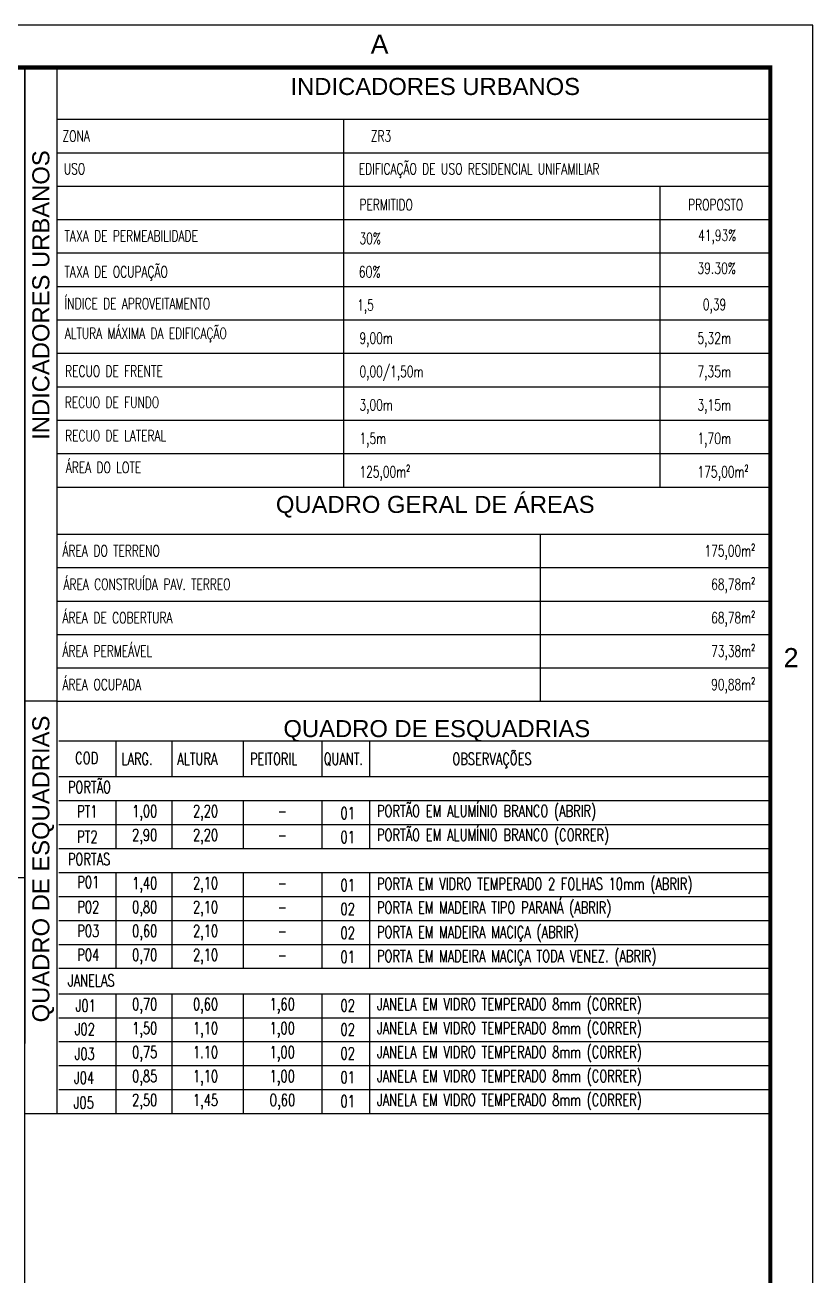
# Model space of a CAD drawing. Header units: millimetres. Extents: x 1540 to 1603, y 509.1 to 598.2.
# Drawn here: x 1589.17 to 1603.05, y 576.19 to 598.22 of the extents above; entities that cross this region are included whole.
import ezdxf
from ezdxf.enums import TextEntityAlignment as Align

# ---------------------------------------------------------------- set-up
doc = ezdxf.new("R2010")
doc.units = ezdxf.units.MM
for name, color, linetype in [('A-LAY-9', 4, 'Continuous'), ('A-PEN-Y', 2, 'Continuous'), ('E-TXT-G', 3, 'Continuous'), ('P2', 1, 'Continuous'), ('TEXTO', 3, 'Continuous')]:
    doc.layers.add(name, color=color, linetype=linetype)
doc.styles.add('ARIAL', font='arial.ttf', dxfattribs={"height": 2})
doc.styles.add('REG80', font='romans.shx', dxfattribs={"width": 0.8, "height": 0.1})
doc.styles.add('WMF-ARIAL0', font='arial.ttf')

msp = doc.modelspace()

# ---------------------------------------------------------------- linework, layer by layer
at = {"color": 1}
msp.add_lwpolyline([(1539.972, 553.665), (1603.047, 553.665), (1603.047, 598.215), (1539.972, 598.215)], close=True, dxfattribs=at)
at = {"color": 4, "const_width": 0.075}
msp.add_lwpolyline([(1541.847, 597.465), (1602.297, 597.465), (1602.297, 554.415), (1541.847, 554.415)], close=True, dxfattribs=at)
at = {"layer": 'A-PEN-Y'}
for p, q in [((1589.735, 596.555), (1602.297, 596.555)), ((1594.783, 596.555), (1594.783, 590.08)), ((1589.735, 595.966), (1602.297, 595.966)), ((1589.735, 595.378), (1602.297, 595.378)), ((1600.349, 595.378), (1600.349, 590.08)), ((1589.735, 594.789), (1602.297, 594.789)), ((1589.735, 594.201), (1602.297, 594.201)), ((1589.735, 593.612), (1602.297, 593.612)), ((1589.735, 593.023), (1602.297, 593.023)), ((1589.735, 593.023), (1602.297, 593.023)), ((1589.735, 593.023), (1602.297, 593.023)), ((1589.735, 593.023), (1602.297, 593.023)), ((1589.735, 593.023), (1602.297, 593.023)), ((1589.735, 593.023), (1602.297, 593.023)), ((1589.735, 593.023), (1602.297, 593.023)), ((1589.735, 592.435), (1602.297, 592.435)), ((1589.735, 591.846), (1602.297, 591.846)), ((1589.735, 591.846), (1602.297, 591.846)), ((1589.735, 591.257), (1602.297, 591.257)), ((1589.735, 591.257), (1602.297, 591.257)), ((1589.735, 590.669), (1602.297, 590.669)), ((1589.735, 590.08), (1602.297, 590.08)), ((1589.735, 589.251), (1602.297, 589.251)), ((1598.241, 589.251), (1598.241, 586.307)), ((1589.735, 588.662), (1602.297, 588.662)), ((1589.735, 588.073), (1602.297, 588.073)), ((1589.735, 587.485), (1602.297, 587.485)), ((1589.735, 586.896), (1602.297, 586.896)), ((1589.735, 586.307), (1602.297, 586.307)), ((1589.769, 585.613), (1602.331, 585.613)), ((1590.776, 584.981), (1590.776, 585.613)), ((1591.764, 584.981), (1591.764, 585.613)), ((1593.022, 584.981), (1593.022, 585.613)), ((1594.407, 584.981), (1594.407, 585.613)), ((1595.246, 584.981), (1595.246, 585.613)), ((1589.769, 584.981), (1602.331, 584.981)), ((1589.769, 584.559), (1602.331, 584.559)), ((1590.776, 584.137), (1590.776, 584.559)), ((1591.764, 584.137), (1591.764, 584.559)), ((1593.022, 584.137), (1593.022, 584.559)), ((1594.407, 584.137), (1594.407, 584.559)), ((1595.245, 584.137), (1595.245, 584.559)), ((1589.769, 584.137), (1602.331, 584.137)), ((1589.769, 584.137), (1602.331, 584.137)), ((1589.769, 584.137), (1602.331, 584.137)), ((1589.769, 584.137), (1602.331, 584.137)), ((1590.776, 583.716), (1590.776, 584.137)), ((1591.764, 583.716), (1591.764, 584.137)), ((1593.022, 583.716), (1593.022, 584.137)), ((1594.407, 583.716), (1594.407, 584.137)), ((1595.245, 583.716), (1595.245, 584.137)), ((1589.769, 583.716), (1602.331, 583.716)), ((1589.769, 583.716), (1602.331, 583.716)), ((1589.769, 583.716), (1602.331, 583.716)), ((1589.769, 583.716), (1602.331, 583.716)), ((1589.769, 583.291), (1602.331, 583.291)), ((1590.776, 581.605), (1590.776, 583.291)), ((1591.764, 581.605), (1591.764, 583.291)), ((1593.022, 581.605), (1593.022, 583.291)), ((1594.407, 581.605), (1594.407, 583.291)), ((1595.245, 581.605), (1595.245, 583.291)), ((1589.769, 582.87), (1602.331, 582.87)), ((1589.769, 582.448), (1602.331, 582.448)), ((1589.769, 582.026), (1602.331, 582.026)), ((1589.769, 582.026), (1602.331, 582.026)), ((1590.776, 582.026), (1590.776, 582.034)), ((1589.769, 581.605), (1602.331, 581.605)), ((1589.769, 581.605), (1602.331, 581.605)), ((1589.769, 581.157), (1602.331, 581.157)), ((1590.776, 579.049), (1590.776, 581.157)), ((1591.764, 579.049), (1591.764, 581.157)), ((1593.022, 579.049), (1593.022, 581.157)), ((1594.407, 579.049), (1594.407, 581.157)), ((1595.245, 580.736), (1595.245, 581.157)), ((1589.769, 580.736), (1602.331, 580.736)), ((1589.769, 580.736), (1602.331, 580.736)), ((1595.245, 580.314), (1595.245, 580.736)), ((1589.769, 580.314), (1602.331, 580.314)), ((1589.769, 580.314), (1602.331, 580.314)), ((1595.245, 579.893), (1595.245, 580.314)), ((1589.769, 579.893), (1602.331, 579.893)), ((1589.769, 579.893), (1602.331, 579.893)), ((1595.245, 579.471), (1595.245, 579.893)), ((1589.769, 579.471), (1602.331, 579.471)), ((1589.769, 579.471), (1602.331, 579.471)), ((1595.245, 579.049), (1595.245, 579.471)), ((1589.735, 579.049), (1602.331, 579.049))]:
    msp.add_line(p, q, dxfattribs=at)
at = {"layer": 'P2'}
for p, q in [((1589.172, 597.465), (1589.172, 580.279)), ((1589.172, 575.04), (1589.172, 597.465)), ((1589.735, 597.465), (1589.735, 579.049)), ((1589.735, 586.307), (1589.172, 586.307)), ((1572.526, 583.206), (1589.172, 583.206)), ((1589.172, 579.049), (1602.331, 579.049))]:
    msp.add_line(p, q, dxfattribs=at)

# ---------------------------------------------------------------- texts
at = {"color": 50, "linetype": 'Continuous', "style": 'ARIAL'}
for s, p in [('A', (1595.416, 597.878)), ('2', (1602.662, 587.078))]:
    msp.add_text(s, height=0.338, dxfattribs=at).set_placement(p, align=Align.MIDDLE)
at = {"layer": 'A-LAY-9', "color": 2, "style": 'REG80', "width": 0.7}
for p in [(1595.37, 580.868), (1595.37, 580.447), (1595.37, 580.025), (1595.37, 579.603), (1595.37, 579.182)]:
    msp.add_text('JANELA EM VIDRO TEMPERADO 8mm (CORRER)', height=0.21081, dxfattribs=at).set_placement(p)
at = {"layer": 'A-PEN-Y', "style": 'WMF-ARIAL0'}
for s, p in [('INDICADORES URBANOS', (1589.601, 590.91)), ('QUADRO DE ESQUADRIAS', (1589.601, 580.653))]:
    msp.add_text(s, height=0.3, rotation=90, dxfattribs=at).set_placement(p)
at = {"layer": 'A-PEN-Y', "style": 'REG80', "width": 0.7}
for s, height, p in [('ÍNDICE DE APROVEITAMENTO', 0.19621, (1589.87, 593.211)), ('1,5', 0.1962, (1595.022, 593.187)), ('0,39', 0.1962, (1601.106, 593.197)), ('ALTURA MÁXIMA DA EDIFICAÇÃO', 0.19621, (1589.873, 592.688)), ('9,00m', 0.1962, (1595.06, 592.604)), ('5,32m', 0.1962, (1601.016, 592.604)), ('0,00/1,50m', 0.1962, (1595.06, 592.015)), ('7,35m', 0.1962, (1601.016, 592.015)), ('ÁREA DE COBERTURA', 0.19621, (1589.834, 587.68)), ('ÁREA PERMEÁVEL', 0.19621, (1589.834, 587.092)), ('ÁREA OCUPADA', 0.19621, (1589.834, 586.503)), ('LARG.', 0.2108, (1590.869, 585.187)), ('ALTURA', 0.2108, (1591.852, 585.187)), ('PEITORIL', 0.2108, (1593.133, 585.187)), ('QUANT.', 0.2108, (1594.43, 585.188)), ('OBSERVAÇÕES', 0.21081, (1596.697, 585.187)), ('PORTÃO', 0.2108, (1589.928, 584.69)), ('PT1', 0.2108, (1590.089, 584.263)), ('PT2', 0.2108, (1590.089, 583.817)), ('PORTAS', 0.2108, (1589.928, 583.423)), ('P01', 0.2108, (1590.094, 583.018)), ('P02', 0.2108, (1590.094, 582.579)), ('P03', 0.2108, (1590.094, 582.158)), ('P04', 0.2108, (1590.094, 581.736)), ('JANELAS', 0.2108, (1589.928, 581.284)), ('J01', 0.2108, (1590.064, 580.843)), ('J02', 0.2108, (1590.048, 580.428)), ('J03', 0.2108, (1590.046, 579.994)), ('J04', 0.2108, (1590.035, 579.573)), ('J05', 0.2108, (1590.029, 579.134))]:
    msp.add_text(s, height=height, dxfattribs=at).set_placement(p)
for s, p in [('73,38m²', (1602.029, 587.092)), ('90,88m²', (1602.029, 586.503))]:
    msp.add_text(s, height=0.1962, dxfattribs=at).set_placement(p, align=Align.RIGHT)
for s, height, p in [('COD', 0.2108, (1590.258, 585.203)), ('1,00', 0.2108, (1591.28, 584.269)), ('2,20', 0.2108, (1592.351, 584.269)), ('01', 0.2108, (1594.855, 584.233)), ('-', 0.211, (1593.702, 584.269)), ('2,90', 0.2108, (1591.28, 583.847)), ('2,20', 0.2108, (1592.351, 583.847)), ('01', 0.2108, (1594.855, 583.811)), ('-', 0.211, (1593.702, 583.847)), ('1,40', 0.2108, (1591.28, 583.001)), ('2,10', 0.2108, (1592.351, 583.001)), ('-', 0.211, (1593.702, 583.001)), ('01', 0.2108, (1594.855, 582.965)), ('0,80', 0.2108, (1591.28, 582.579)), ('2,10', 0.2108, (1592.351, 582.579)), ('-', 0.211, (1593.702, 582.579)), ('02', 0.2108, (1594.855, 582.544)), ('0,60', 0.2108, (1591.28, 582.158)), ('2,10', 0.2108, (1592.351, 582.158)), ('-', 0.211, (1593.702, 582.158)), ('02', 0.2108, (1594.855, 582.122)), ('0,70', 0.2108, (1591.28, 581.736)), ('2,10', 0.2108, (1592.351, 581.736)), ('-', 0.211, (1593.702, 581.736)), ('01', 0.2108, (1594.855, 581.7)), ('0,70', 0.2108, (1591.28, 580.867)), ('0,60', 0.2108, (1592.351, 580.867)), ('1,60', 0.2108, (1593.702, 580.867)), ('02', 0.2108, (1594.855, 580.845)), ('1,50', 0.2108, (1591.28, 580.445)), ('1,10', 0.2108, (1592.351, 580.445)), ('1,00', 0.2108, (1593.702, 580.445)), ('02', 0.2108, (1594.855, 580.423)), ('0,75', 0.2108, (1591.28, 580.024)), ('1.10', 0.2108, (1592.351, 580.024)), ('1,00', 0.2108, (1593.702, 580.024)), ('02', 0.2108, (1594.855, 580.002)), ('0,85', 0.2108, (1591.28, 579.602)), ('1,10', 0.2108, (1592.351, 579.602)), ('1,00', 0.2108, (1593.702, 579.602)), ('01', 0.2108, (1594.855, 579.58)), ('2,50', 0.2108, (1591.28, 579.181)), ('1,45', 0.2108, (1592.351, 579.181)), ('O,60', 0.2108, (1593.702, 579.181)), ('01', 0.2108, (1594.855, 579.158))]:
    msp.add_text(s, height=height, dxfattribs=at).set_placement(p, align=Align.CENTER)
at = {"layer": 'E-TXT-G', "color": 2, "style": 'REG80', "width": 0.7}
for s, height, p in [('ZONA', 0.1962, (1589.834, 596.162)), ('USO', 0.1962, (1589.854, 595.583)), ('EDIFICAÇÃO DE USO RESIDENCIAL UNIFAMILIAR', 0.19621, (1595.049, 595.583)), ('PERMITIDO', 0.1962, (1595.06, 594.953)), ('PROPOSTO', 0.1962, (1600.848, 594.953)), ('TAXA DE PERMEABILIDADE', 0.19621, (1589.87, 594.403)), ('30%%%', 0.1962, (1595.06, 594.359)), ('41,93%%%', 0.1962, (1601.025, 594.414)), ('TAXA DE OCUPAÇÃO', 0.19621, (1589.87, 593.77)), ('60%%%', 0.1962, (1595.053, 593.77)), ('39.30%%%', 0.1962, (1601.016, 593.834)), ('RECUO DE FRENTE', 0.19621, (1589.878, 592.021)), ('RECUO DE FUNDO', 0.19621, (1589.875, 591.473)), ('3,00m', 0.1962, (1595.06, 591.427)), ('3,15m', 0.1962, (1601.016, 591.427)), ('RECUO DE LATERAL', 0.19621, (1589.877, 590.886)), ('1,5m', 0.1962, (1595.06, 590.838)), ('1,70m', 0.1962, (1601.016, 590.838)), ('ÁREA DO LOTE', 0.19621, (1589.891, 590.327)), ('125,00m²', 0.1962, (1595.06, 590.249)), ('175,00m²', 0.1962, (1601.016, 590.249)), ('ÁREA DO TERRENO', 0.19621, (1589.834, 588.858)), ('ÁREA CONSTRUÍDA PAV. TERREO', 0.19621, (1589.848, 588.269)), ('PORTÃO EM ALUMÍNIO BRANCO (ABRIR)', 0.21081, (1595.37, 584.27)), ('PORTÃO EM ALUMÍNIO BRANCO (CORRER)', 0.21081, (1595.37, 583.848)), ('PORTA EM VIDRO TEMPERADO 2 FOLHAS 10mm (ABRIR)', 0.21081, (1595.37, 582.986)), ('PORTA EM MADEIRA TIPO PARANÁ (ABRIR)', 0.21081, (1595.37, 582.57)), ('PORTA EM MADEIRA MACIÇA (ABRIR)', 0.21081, (1595.37, 582.137)), ('PORTA EM MADEIRA MACIÇA TODA VENEZ. (ABRIR)', 0.21081, (1595.37, 581.716))]:
    msp.add_text(s, height=height, dxfattribs=at).set_placement(p)
for s, p in [('ZR3', (1595.619, 596.162)), ('175,00m²', (1602.029, 588.858)), ('68,78m²', (1602.029, 588.269)), ('68,78m²', (1602.029, 587.68))]:
    msp.add_text(s, height=0.1962, dxfattribs=at).set_placement(p, align=Align.RIGHT)
at = {"layer": 'TEXTO', "color": 253, "style": 'WMF-ARIAL0'}
for s, p in [('INDICADORES URBANOS', (1596.396, 596.983)), ('QUADRO GERAL DE ÁREAS', (1596.396, 589.624))]:
    msp.add_text(s, height=0.3, dxfattribs=at).set_placement(p, align=Align.CENTER)
msp.add_text('QUADRO DE ESQUADRIAS', height=0.3, dxfattribs=at).set_placement((1593.723, 585.676))

doc.saveas('drawing.dxf')
